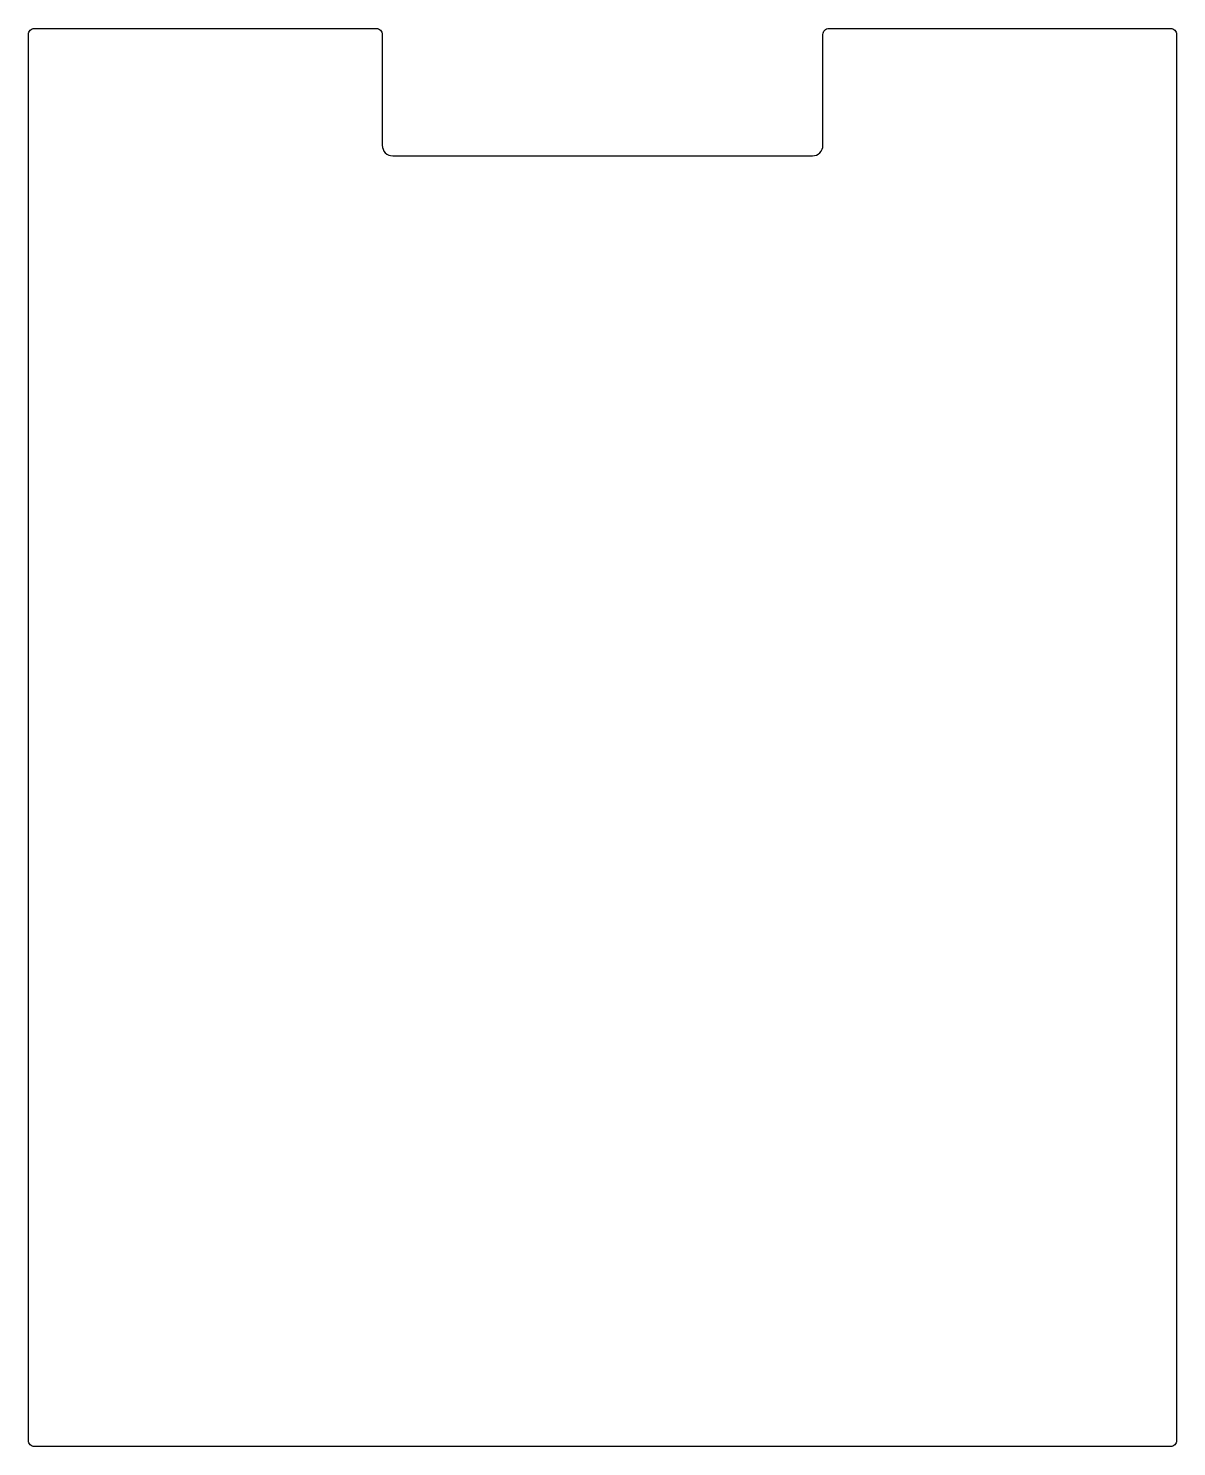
# Model space of a CAD drawing. Header units: millimetres. Extents: x -355 to 28, y -111 to 362.
import ezdxf

# ---------------------------------------------------------------- set-up
doc = ezdxf.new("R2010")
doc.units = ezdxf.units.MM
doc.layers.get('0').update_dxf_attribs({"linetype": 'CONTINUOUS'})

msp = doc.modelspace()

# ---------------------------------------------------------------- linework, layer by layer
msp.add_lwpolyline([(-354.52, 359.5, -0.414214), (-352.52, 361.5), (-238.5, 361.5, -0.414214), (-236.5, 359.5), (-236.5, 322.5, 0.414214), (-233, 319), (-93, 319, 0.414214), (-89.5, 322.5), (-89.5, 359.5, -0.414214), (-87.5, 361.5), (26.48, 361.5, -0.414214), (28.48, 359.5), (28.48, -109.5, -0.414214), (26.48, -111.5), (-352.52, -111.5, -0.414214), (-354.52, -109.5)], format="xyb", close=True)

doc.saveas('drawing.dxf')
